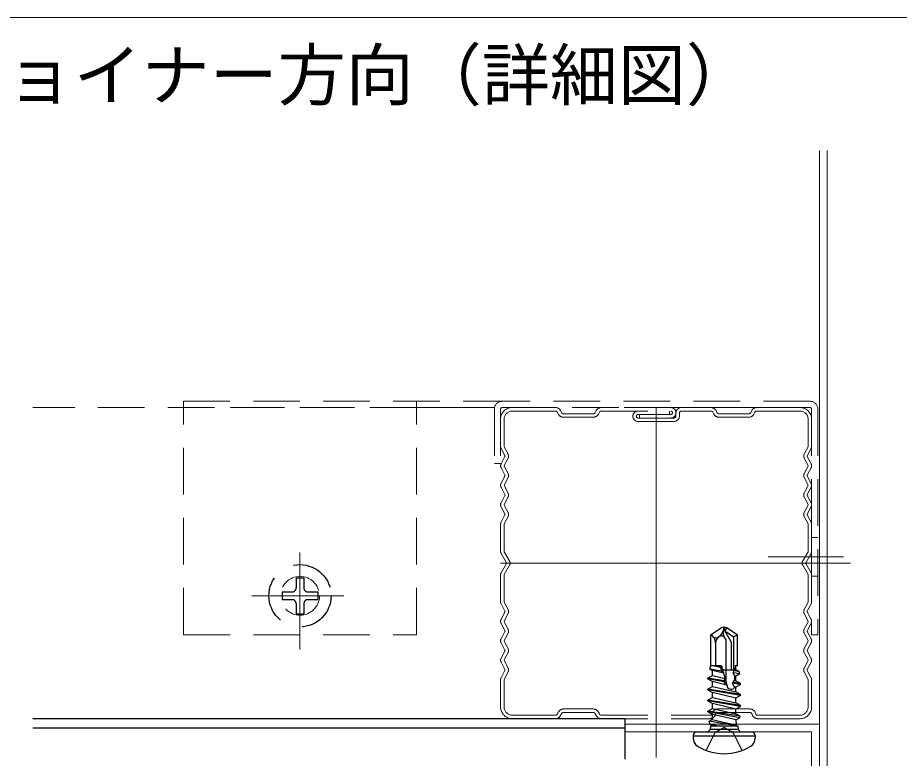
# Model space of a CAD drawing. Units: millimetres on the paper, with parts at other scales. Extents: x -195 to 195, y -140 to 138.
# Drawn here: x 106.31 to 128.99, y -79.79 to -60.75 of the extents above; entities that cross this region are included whole.
import ezdxf
from ezdxf.enums import TextEntityAlignment as Align

# ---------------------------------------------------------------- set-up
doc = ezdxf.new("R2010")
doc.units = ezdxf.units.MM
for name, pattern in [('CHAIN1', [8, 5, -1, 1, -1]), ('CHAIN2', [12, 9, -1, 1, -1]), ('DASHED1', [1.8, 1.2, -0.6])]:
    doc.linetypes.add(name, pattern=pattern)
for name, color, linetype, lineweight in [('3-0_中心線', 4, 'CHAIN1', 9), ('3-3_クロスジョイナー', 2, 'Continuous', 25), ('3-4_野縁', 4, 'DASHED1', 9), ('3-A_クリップ', 7, 'DASHED1', 18), ('3-B_補強金具・金具・その他', 3, 'Continuous', 18), ('3-C_ビス・アンカーボルト・強調図形', 2, 'Continuous', 25), ('4-6_文字・矢印', 7, 'Continuous', 18), ('F-3_クロスジョイナー', 3, 'Continuous', 18)]:
    doc.layers.add(name, color=color, linetype=linetype, lineweight=lineweight)
doc.styles.add('ＭＳ ゴシック', font='')
doc.styles.get('ＭＳ ゴシック').set_extended_font_data('MS Gothic')

msp = doc.modelspace()

# ---------------------------------------------------------------- linework, layer by layer
at = {"layer": '3-0_中心線', "linetype": 'CHAIN2'}
for p, q in [((122.733, -79.774), (122.733, -70.374)), ((127.733, -74.774), (117.733, -74.774))]:
    msp.add_line(p, q, dxfattribs=at)
at = {"layer": '3-0_中心線'}
for p, q in [((113.573, -74.501), (113.573, -76.998)), ((113.573, -76.607), (113.573, -74.606)), ((125.617, -74.614), (127.551, -74.614)), ((114.702, -75.614), (112.331, -75.614)), ((112.604, -75.614), (114.543, -75.614))]:
    msp.add_line(p, q, dxfattribs=at)
at = {"layer": '3-3_クロスジョイナー'}
for p, q in [((121.933, -78.774), (106.7, -78.774)), ((121.933, -79.814), (121.933, -78.774)), ((121.933, -79.014), (106.7, -79.014))]:
    msp.add_line(p, q, dxfattribs=at)
at = {"layer": '3-4_野縁'}
for p, q in [((118.577, -70.774), (106.7, -70.774)), ((120.144, -70.774), (119.027, -70.774)), ((120.144, -70.864), (119.027, -70.864)), ((119.033, -70.774), (119.591, -70.774)), ((120.194, -70.894), (120.218, -70.942)), ((120.274, -70.853), (120.298, -70.901)), ((121.115, -70.934), (120.352, -70.934)), ((121.193, -70.853), (121.169, -70.901)), ((121.273, -70.894), (121.249, -70.942)), ((123.109, -70.774), (121.323, -70.774)), ((121.323, -70.864), (123.109, -70.864)), ((122.269, -70.954), (123.109, -70.954)), ((122.304, -70.954), (122.304, -71.044)), ((123.074, -70.864), (123.074, -70.954)), ((123.244, -70.988), (123.244, -70.92)), ((123.334, -70.92), (123.334, -70.988)), ((123.39, -70.774), (124.144, -70.774)), ((124.15, -70.864), (123.39, -70.864)), ((124.194, -70.894), (124.218, -70.942)), ((124.274, -70.853), (124.298, -70.901)), ((124.352, -70.934), (125.115, -70.934)), ((125.193, -70.853), (125.169, -70.901)), ((125.273, -70.894), (125.249, -70.942)), ((125.323, -70.774), (126.433, -70.774)), ((125.323, -70.864), (126.433, -70.864)), ((118.733, -71.074), (118.733, -71.774)), ((118.733, -71.074), (118.733, -71.774)), ((118.823, -71.074), (118.823, -71.774)), ((121.115, -71.024), (120.352, -71.024)), ((122.268, -71.134), (123.188, -71.134)), ((123.188, -71.044), (122.269, -71.044)), ((124.352, -71.024), (125.115, -71.024)), ((126.643, -71.074), (126.643, -71.774)), ((126.733, -71.074), (126.733, -71.774)), ((126.733, -71.074), (126.733, -71.774)), ((118.845, -72.014), (118.745, -71.822)), ((118.845, -72.014), (118.745, -71.822)), ((118.925, -71.973), (118.825, -71.781)), ((126.542, -71.973), (126.642, -71.781)), ((126.622, -72.014), (126.721, -71.822)), ((126.622, -72.014), (126.721, -71.822)), ((118.845, -72.033), (118.745, -72.225)), ((118.845, -72.033), (118.745, -72.225)), ((118.925, -72.074), (118.825, -72.266)), ((126.542, -72.074), (126.642, -72.266)), ((126.622, -72.033), (126.721, -72.225)), ((126.622, -72.033), (126.721, -72.225)), ((118.845, -72.514), (118.745, -72.322)), ((118.845, -72.514), (118.745, -72.322)), ((118.925, -72.473), (118.825, -72.281)), ((126.542, -72.473), (126.642, -72.281)), ((126.622, -72.514), (126.721, -72.322)), ((126.622, -72.514), (126.721, -72.322)), ((118.845, -72.533), (118.745, -72.725)), ((118.845, -72.533), (118.745, -72.725)), ((118.925, -72.574), (118.825, -72.766)), ((126.542, -72.574), (126.642, -72.766)), ((126.622, -72.533), (126.721, -72.725)), ((126.622, -72.533), (126.721, -72.725)), ((118.925, -72.973), (118.825, -72.781)), ((126.542, -72.973), (126.642, -72.781)), ((118.845, -73.014), (118.745, -72.822)), ((118.845, -73.014), (118.745, -72.822)), ((126.622, -73.014), (126.721, -72.822)), ((126.622, -73.014), (126.721, -72.822)), ((118.845, -73.033), (118.745, -73.225)), ((118.845, -73.033), (118.745, -73.225)), ((118.925, -73.074), (118.825, -73.266)), ((126.542, -73.074), (126.642, -73.266)), ((126.622, -73.033), (126.721, -73.225)), ((126.622, -73.033), (126.721, -73.225)), ((118.845, -73.514), (118.745, -73.322)), ((118.845, -73.514), (118.745, -73.322)), ((118.925, -73.473), (118.825, -73.281)), ((126.542, -73.473), (126.642, -73.281)), ((126.622, -73.514), (126.721, -73.322)), ((126.622, -73.514), (126.721, -73.322)), ((118.845, -73.533), (118.745, -73.725)), ((118.845, -73.533), (118.745, -73.725)), ((118.925, -73.574), (118.825, -73.766)), ((118.925, -73.574), (118.825, -73.766)), ((126.542, -73.574), (126.642, -73.766)), ((126.622, -73.533), (126.721, -73.725)), ((126.622, -73.533), (126.721, -73.725)), ((118.733, -74.474), (118.733, -73.774)), ((118.823, -74.474), (118.823, -73.774)), ((126.643, -74.474), (126.643, -73.774)), ((126.733, -74.474), (126.733, -73.774)), ((118.748, -74.527), (118.885, -74.764)), ((118.825, -74.482), (118.963, -74.719)), ((126.641, -74.482), (126.504, -74.719)), ((126.719, -74.527), (126.582, -74.764)), ((118.748, -75.021), (118.885, -74.784)), ((118.825, -75.066), (118.963, -74.829)), ((126.599, -74.774), (126.493, -74.774)), ((126.641, -75.066), (126.504, -74.829)), ((126.719, -75.021), (126.582, -74.784)), ((118.733, -75.074), (118.733, -75.724)), ((118.733, -75.124), (118.733, -75.774)), ((118.823, -75.074), (118.823, -75.774)), ((126.643, -75.774), (126.643, -75.074)), ((126.733, -75.774), (126.733, -75.074)), ((118.745, -75.82), (118.845, -76.013)), ((118.824, -75.778), (118.925, -75.971)), ((118.824, -75.778), (118.925, -75.971)), ((126.642, -75.778), (126.542, -75.971)), ((126.722, -75.82), (126.622, -76.013)), ((118.845, -76.031), (118.745, -76.223)), ((118.925, -76.073), (118.825, -76.265)), ((126.542, -76.073), (126.642, -76.265)), ((126.622, -76.031), (126.721, -76.223)), ((118.845, -76.513), (118.745, -76.321)), ((118.925, -76.471), (118.825, -76.28)), ((126.542, -76.471), (126.642, -76.28)), ((126.622, -76.513), (126.721, -76.321)), ((118.845, -76.531), (118.745, -76.723)), ((118.925, -76.573), (118.825, -76.765)), ((126.542, -76.573), (126.642, -76.765)), ((126.622, -76.531), (126.721, -76.723)), ((118.845, -77.013), (118.745, -76.821)), ((118.925, -76.971), (118.825, -76.78)), ((126.542, -76.971), (126.642, -76.78)), ((126.622, -77.013), (126.721, -76.821)), ((118.845, -77.031), (118.745, -77.223)), ((118.925, -77.073), (118.825, -77.265)), ((126.542, -77.073), (126.642, -77.265)), ((126.622, -77.031), (126.721, -77.223)), ((118.845, -77.513), (118.745, -77.321)), ((118.925, -77.471), (118.825, -77.28)), ((126.542, -77.471), (126.642, -77.28)), ((126.622, -77.513), (126.721, -77.321)), ((118.845, -77.531), (118.745, -77.723)), ((126.622, -77.531), (126.721, -77.723)), ((118.733, -78.474), (118.733, -77.774)), ((118.823, -78.474), (118.823, -77.774)), ((118.925, -77.573), (118.825, -77.765)), ((126.542, -77.573), (126.642, -77.765)), ((126.643, -78.474), (126.643, -77.772)), ((126.733, -78.474), (126.733, -77.774)), ((118.733, -78.474), (118.733, -77.874)), ((126.733, -78.474), (126.733, -77.874)), ((120.144, -78.684), (119.024, -78.684)), ((120.194, -78.653), (120.218, -78.605)), ((120.274, -78.694), (120.298, -78.646)), ((121.115, -78.524), (120.352, -78.524)), ((121.115, -78.614), (120.352, -78.614)), ((121.169, -78.646), (121.193, -78.694)), ((121.249, -78.605), (121.273, -78.653)), ((121.323, -78.684), (124.121, -78.684)), ((124.264, -78.658), (124.262, -78.665)), ((124.322, -78.524), (125.144, -78.524)), ((124.322, -78.614), (125.144, -78.614)), ((125.202, -78.658), (125.204, -78.665)), ((125.345, -78.684), (126.433, -78.684)), ((118.733, -78.774), (106.7, -78.774)), ((120.144, -78.774), (119.024, -78.774)), ((121.323, -78.774), (124.121, -78.774)), ((125.345, -78.774), (126.433, -78.774)), ((126.437, -78.774), (125.871, -78.774))]:
    msp.add_line(p, q, dxfattribs=at)
for centre, radius, start, end in [((119.033, -71.074), 0.3, 90, 180), ((119.033, -71.074), 0.21, 90, 180), ((120.144, -70.92), 0.146, 27, 90), ((120.144, -70.92), 0.056, 27, 90), ((120.352, -70.874), 0.15, 207, 270), ((120.352, -70.874), 0.06, 207, 270), ((121.115, -70.874), 0.06, 270, 333), ((121.115, -70.874), 0.15, 270, 333), ((121.323, -70.92), 0.146, 90, 153), ((121.323, -70.92), 0.056, 90, 153), ((122.269, -70.999), 0.135, 90, 180), ((122.269, -70.999), 0.045, 90, 180), ((123.109, -70.909), 0.135, 0, 90), ((123.109, -70.909), 0.045, 0, 90), ((123.109, -70.909), 0.135, 270, 0), ((123.109, -70.909), 0.045, 270, 0), ((123.188, -70.988), 0.056, 270, 0), ((123.188, -70.988), 0.146, 270, 0), ((123.39, -70.92), 0.146, 90, 180), ((123.39, -70.92), 0.056, 90, 180), ((124.144, -70.92), 0.146, 27, 90), ((124.144, -70.92), 0.056, 27, 90), ((124.352, -70.874), 0.15, 207, 270), ((124.352, -70.874), 0.06, 207, 270), ((125.115, -70.874), 0.06, 270, 333), ((125.115, -70.874), 0.15, 270, 333), ((125.323, -70.92), 0.146, 90, 153), ((125.323, -70.92), 0.056, 90, 153), ((126.433, -71.074), 0.3, 0, 90), ((126.433, -71.074), 0.21, 0, 90), ((122.269, -70.999), 0.135, 180, 270), ((122.269, -70.999), 0.045, 180, 270), ((118.839, -71.774), 0.106, 180, 207.4785), ((118.839, -71.774), 0.106, 180, 207.4785), ((118.839, -71.774), 0.016, 180, 207.4785), ((126.627, -71.774), 0.016, 332.5215, 0), ((126.627, -71.774), 0.106, 332.5215, 0), ((126.627, -71.774), 0.106, 332.5215, 0), ((118.827, -72.024), 0.02, 332.5215, 27.4785), ((118.827, -72.024), 0.02, 332.5215, 27.4785), ((118.827, -72.024), 0.11, 332.5215, 27.4785), ((126.639, -72.024), 0.11, 152.5215, 207.4785), ((126.639, -72.024), 0.02, 152.5215, 207.4785), ((126.639, -72.024), 0.02, 152.5215, 207.4785), ((118.839, -72.274), 0.106, 152.5215, 207.4785), ((118.839, -72.274), 0.106, 152.5215, 207.4785), ((118.839, -72.274), 0.016, 152.5215, 207.4785), ((126.627, -72.274), 0.016, 332.5215, 27.4785), ((126.627, -72.274), 0.106, 332.5215, 27.4785), ((126.627, -72.274), 0.106, 332.5215, 27.4785), ((118.827, -72.524), 0.02, 332.5215, 27.4785), ((118.827, -72.524), 0.02, 332.5215, 27.4785), ((118.827, -72.524), 0.11, 332.5215, 27.4785), ((126.639, -72.524), 0.11, 152.5215, 207.4785), ((126.639, -72.524), 0.02, 152.5215, 207.4785), ((126.639, -72.524), 0.02, 152.5215, 207.4785), ((118.839, -72.774), 0.106, 152.5215, 207.4785), ((118.839, -72.774), 0.106, 152.5215, 207.4785), ((118.839, -72.774), 0.016, 152.5215, 207.4785), ((126.627, -72.774), 0.016, 332.5215, 27.4785), ((126.627, -72.774), 0.106, 332.5215, 27.4785), ((126.627, -72.774), 0.106, 332.5215, 27.4785), ((118.827, -73.024), 0.02, 332.5215, 27.4785), ((118.827, -73.024), 0.02, 332.5215, 27.4785), ((118.827, -73.024), 0.11, 332.5215, 27.4785), ((126.639, -73.024), 0.11, 152.5215, 207.4785), ((126.639, -73.024), 0.02, 152.5215, 207.4785), ((126.639, -73.024), 0.02, 152.5215, 207.4785), ((118.839, -73.274), 0.106, 152.5215, 207.4785), ((118.839, -73.274), 0.106, 152.5215, 207.4785), ((126.627, -73.274), 0.106, 332.5215, 27.4785), ((126.627, -73.274), 0.106, 332.5215, 27.4785), ((118.839, -73.274), 0.016, 152.5215, 207.4785), ((118.827, -73.524), 0.11, 332.5215, 27.4785), ((126.639, -73.524), 0.11, 152.5215, 207.4785), ((126.627, -73.274), 0.016, 332.5215, 27.4785), ((118.827, -73.524), 0.02, 332.5215, 27.4785), ((118.827, -73.524), 0.02, 332.5215, 27.4785), ((126.639, -73.524), 0.02, 152.5215, 207.4785), ((126.639, -73.524), 0.02, 152.5215, 207.4785), ((118.839, -73.774), 0.106, 152.5215, 180), ((118.839, -73.774), 0.106, 152.5215, 180), ((118.839, -73.774), 0.016, 152.5215, 180), ((126.627, -73.774), 0.016, 0, 27.4785), ((126.627, -73.774), 0.106, 0, 27.4785), ((126.627, -73.774), 0.106, 0, 27.4785), ((118.839, -74.474), 0.106, 180, 210.0521), ((118.839, -74.474), 0.016, 180, 210.0521), ((126.627, -74.474), 0.016, 329.948, 0), ((126.627, -74.474), 0.106, 329.948, 0), ((118.867, -74.774), 0.02, 329.9479, 30.0521), ((118.867, -74.774), 0.11, 329.9479, 30.0521), ((126.599, -74.774), 0.11, 149.9479, 210.0521), ((126.599, -74.774), 0.02, 149.9479, 210.0521), ((118.839, -75.074), 0.106, 149.9479, 180), ((118.839, -75.074), 0.016, 149.9479, 180), ((126.627, -75.074), 0.016, 0, 30.0521), ((126.627, -75.074), 0.106, 0, 30.0521), ((118.833, -75.774), 0.1, 180, 207.4785), ((118.833, -75.774), 0.1, 180, 207.4785), ((118.833, -75.774), 0.1, 180, 207.4785), ((118.833, -75.774), 0.1, 180, 207.4785), ((118.833, -75.774), 0.01, 180, 207.4785), ((118.833, -75.774), 0.01, 180, 207.4785), ((118.833, -75.774), 0.01, 180, 207.4785), ((118.833, -75.774), 0.01, 180, 207.4785), ((118.827, -76.022), 0.11, 332.5215, 27.4785), ((126.639, -76.022), 0.11, 152.5215, 207.4785), ((126.633, -75.774), 0.01, 332.5215, 0), ((126.633, -75.774), 0.1, 332.5215, 0), ((118.827, -76.022), 0.02, 332.5215, 27.4785), ((126.639, -76.022), 0.02, 152.5215, 207.4785), ((118.839, -76.272), 0.106, 152.5215, 207.4785), ((118.839, -76.272), 0.016, 152.5215, 207.4785), ((126.627, -76.272), 0.016, 332.5215, 27.4785), ((126.627, -76.272), 0.106, 332.5215, 27.4785), ((118.827, -76.522), 0.02, 332.5215, 27.4785), ((118.827, -76.522), 0.11, 332.5215, 27.4785), ((126.639, -76.522), 0.11, 152.5215, 207.4785), ((126.639, -76.522), 0.02, 152.5215, 207.4785), ((118.839, -76.772), 0.106, 152.5215, 207.4785), ((118.839, -76.772), 0.016, 152.5215, 207.4785), ((126.627, -76.772), 0.016, 332.5215, 27.4785), ((126.627, -76.772), 0.106, 332.5215, 27.4785), ((118.827, -77.022), 0.02, 332.5215, 27.4785), ((118.827, -77.022), 0.11, 332.5215, 27.4785), ((126.639, -77.022), 0.11, 152.5215, 207.4785), ((126.639, -77.022), 0.02, 152.5215, 207.4785), ((118.839, -77.272), 0.106, 152.5215, 207.4785), ((118.839, -77.272), 0.016, 152.5215, 207.4785), ((126.627, -77.272), 0.016, 332.5215, 27.4785), ((126.627, -77.272), 0.106, 332.5215, 27.4785), ((118.827, -77.522), 0.02, 332.5215, 27.4785), ((118.827, -77.522), 0.11, 332.5215, 27.4785), ((126.639, -77.522), 0.11, 152.5215, 207.4785), ((126.639, -77.522), 0.02, 152.5215, 207.4785), ((118.839, -77.772), 0.106, 152.5215, 180), ((118.839, -77.772), 0.016, 152.5215, 180), ((126.627, -77.772), 0.016, 359.207, 27.4785), ((126.627, -77.772), 0.106, 359.207, 27.4785), ((119.033, -78.474), 0.3, 180, 270), ((119.033, -78.474), 0.21, 180, 270), ((126.433, -78.474), 0.3, 270, 0), ((126.433, -78.474), 0.21, 270, 0), ((120.144, -78.628), 0.056, 270, 333), ((120.144, -78.628), 0.146, 270, 333), ((120.352, -78.674), 0.15, 90, 153), ((120.352, -78.674), 0.06, 90, 153), ((121.115, -78.674), 0.15, 27, 90), ((121.115, -78.674), 0.06, 27, 90), ((121.323, -78.628), 0.146, 207, 270), ((121.323, -78.628), 0.056, 207, 270), ((124.121, -78.628), 0.056, 270, 345), ((124.121, -78.628), 0.146, 270, 345), ((124.322, -78.674), 0.15, 90, 165), ((124.322, -78.674), 0.06, 90, 165), ((125.144, -78.674), 0.15, 15, 90), ((125.144, -78.674), 0.06, 15, 90), ((125.345, -78.628), 0.146, 195, 270), ((125.345, -78.628), 0.056, 195, 270)]:
    msp.add_arc(centre, radius, start, end, dxfattribs=at)
at = {"layer": '3-A_クリップ'}
for p, q in [((110.573, -70.614), (118.773, -70.614)), ((110.573, -76.614), (110.573, -70.614)), ((116.573, -76.614), (116.573, -70.614)), ((126.693, -70.614), (118.773, -70.614)), ((116.573, -70.774), (110.573, -70.774)), ((116.573, -70.774), (118.577, -70.774)), ((118.573, -70.814), (118.573, -72.214)), ((118.733, -70.814), (118.733, -72.214)), ((118.773, -70.774), (126.693, -70.774)), ((126.893, -70.814), (126.893, -76.614)), ((118.573, -72.214), (118.733, -72.214)), ((126.733, -74.114), (126.893, -74.114)), ((126.733, -75.114), (126.893, -75.114)), ((110.573, -76.614), (116.573, -76.614))]:
    msp.add_line(p, q, dxfattribs=at)
msp.add_lwpolyline([(126.733, -70.814), (126.733, -76.614), (126.893, -76.614)], dxfattribs=at)
msp.add_circle((113.573, -75.614), 0.5, dxfattribs=at)
for centre, radius, start, end in [((118.773, -70.814), 0.2, 90, 180), ((126.693, -70.814), 0.2, 0, 90), ((118.773, -70.814), 0.04, 90, 180), ((126.693, -70.814), 0.04, 0, 90)]:
    msp.add_arc(centre, radius, start, end, dxfattribs=at)
at = {"layer": '3-B_補強金具・金具・その他'}
for p, q in [((126.933, -82.314), (126.933, -64.165)), ((127.133, -82.314), (127.133, -64.165)), ((121.933, -78.914), (121.933, -79.114)), ((126.933, -78.914), (121.933, -78.914)), ((126.733, -79.114), (121.933, -79.114)), ((126.733, -79.114), (126.733, -82.114))]:
    msp.add_line(p, q, dxfattribs=at)
at = {"layer": '3-C_ビス・アンカーボルト・強調図形', "linetype": 'DASHED1'}
for p, q in [((113.473, -75.154), (113.473, -75.414)), ((113.473, -75.154), (113.673, -75.154)), ((113.673, -75.154), (113.673, -75.414)), ((113.113, -75.514), (113.113, -75.714)), ((113.113, -75.514), (113.373, -75.514)), ((113.773, -75.514), (114.033, -75.514)), ((114.033, -75.514), (114.033, -75.714)), ((113.113, -75.714), (113.373, -75.714)), ((113.773, -75.714), (114.033, -75.714)), ((113.473, -75.814), (113.473, -76.074)), ((113.673, -75.814), (113.673, -76.074)), ((113.473, -76.074), (113.673, -76.074))]:
    msp.add_line(p, q, dxfattribs=at)
at = {"layer": '3-C_ビス・アンカーボルト・強調図形'}
for p, q in [((124.464, -76.502), (124.483, -76.414)), ((124.501, -76.514), (124.483, -76.414)), ((124.483, -76.414), (124.556, -76.43)), ((124.556, -76.43), (124.501, -76.514)), ((124.556, -76.43), (124.823, -76.617)), ((124.143, -77.414), (124.143, -76.617)), ((124.193, -76.663), (124.143, -76.617)), ((124.663, -76.795), (124.501, -76.514)), ((124.501, -76.514), (124.723, -76.669)), ((124.723, -76.669), (124.823, -76.617)), ((124.823, -77.414), (124.823, -76.617)), ((124.263, -76.824), (124.263, -77.414)), ((124.342, -76.673), (124.356, -76.664)), ((124.493, -76.694), (124.523, -76.746)), ((124.523, -76.746), (124.523, -77.799)), ((124.663, -76.795), (124.663, -77.514)), ((124.723, -76.669), (124.723, -77.514)), ((124.118, -77.502), (124.143, -77.414)), ((124.414, -77.549), (124.118, -77.502)), ((124.118, -77.502), (124.183, -77.539)), ((124.419, -77.414), (124.143, -77.414)), ((124.183, -77.663), (124.183, -77.539)), ((124.471, -77.607), (124.183, -77.539)), ((124.39, -77.459), (124.196, -77.414)), ((124.323, -77.414), (124.426, -77.438)), ((124.39, -77.459), (124.426, -77.438)), ((124.39, -77.459), (124.414, -77.549)), ((124.471, -77.607), (124.414, -77.549)), ((124.419, -77.414), (124.57, -77.972)), ((124.446, -77.514), (124.761, -77.514)), ((124.72, -77.536), (124.716, -77.597)), ((124.72, -77.536), (124.761, -77.517)), ((124.868, -77.571), (124.72, -77.536)), ((124.767, -77.414), (124.761, -77.517)), ((124.761, -77.517), (124.783, -77.522)), ((124.823, -77.414), (124.767, -77.414)), ((124.783, -77.522), (124.783, -77.414)), ((124.868, -77.571), (124.783, -77.522)), ((124.063, -77.752), (124.063, -77.732)), ((124.488, -77.824), (124.063, -77.752)), ((124.063, -77.752), (124.183, -77.821)), ((124.183, -77.663), (124.507, -77.739)), ((124.483, -77.803), (124.507, -77.739)), ((124.883, -77.623), (124.716, -77.597)), ((124.752, -77.673), (124.716, -77.597)), ((124.752, -77.673), (124.746, -77.795)), ((124.783, -77.68), (124.752, -77.673)), ((124.883, -77.623), (124.783, -77.68)), ((124.783, -77.804), (124.783, -77.68)), ((124.883, -77.623), (124.868, -77.571)), ((124.063, -78.034), (124.063, -78.014)), ((124.183, -77.945), (124.183, -77.821)), ((124.553, -77.908), (124.183, -77.821)), ((124.183, -77.945), (124.783, -78.086)), ((124.483, -77.803), (124.488, -77.824)), ((124.553, -77.908), (124.488, -77.824)), ((124.703, -77.84), (124.702, -77.859)), ((124.903, -77.893), (124.702, -77.859)), ((124.737, -77.952), (124.702, -77.859)), ((124.703, -77.84), (124.746, -77.795)), ((124.903, -77.873), (124.703, -77.84)), ((124.737, -77.952), (124.734, -78.001)), ((124.783, -77.962), (124.737, -77.952)), ((124.746, -77.795), (124.783, -77.804)), ((124.903, -77.873), (124.783, -77.804)), ((124.903, -77.893), (124.783, -77.962)), ((124.783, -78.086), (124.783, -77.962)), ((124.903, -77.893), (124.903, -77.873)), ((124.903, -78.175), (124.063, -78.034)), ((124.063, -78.034), (124.183, -78.103)), ((124.183, -78.227), (124.183, -78.103)), ((124.783, -78.244), (124.183, -78.103)), ((124.183, -78.227), (124.783, -78.368)), ((124.903, -78.155), (124.783, -78.086)), ((124.903, -78.175), (124.783, -78.244)), ((124.783, -78.368), (124.783, -78.244)), ((124.903, -78.175), (124.903, -78.155)), ((124.063, -78.316), (124.063, -78.296)), ((124.903, -78.457), (124.063, -78.316)), ((124.063, -78.316), (124.183, -78.385)), ((124.783, -78.526), (124.183, -78.385)), ((124.183, -78.509), (124.183, -78.385)), ((124.903, -78.437), (124.783, -78.368)), ((124.903, -78.457), (124.783, -78.526)), ((124.903, -78.457), (124.903, -78.437)), ((124.063, -78.598), (124.063, -78.578)), ((124.885, -78.75), (124.063, -78.598)), ((124.063, -78.598), (124.183, -78.667)), ((124.175, -78.796), (124.183, -78.672)), ((124.183, -78.509), (124.783, -78.65)), ((124.793, -78.803), (124.183, -78.667)), ((124.183, -78.672), (124.183, -78.667)), ((124.783, -78.65), (124.783, -78.526)), ((124.894, -78.713), (124.783, -78.65)), ((124.12, -78.913), (124.102, -78.838)), ((124.292, -78.954), (124.12, -78.913)), ((124.12, -78.913), (124.165, -78.939)), ((124.175, -78.796), (124.802, -78.943)), ((124.885, -78.75), (124.793, -78.803)), ((124.802, -78.943), (124.793, -78.803)), ((124.885, -78.75), (124.894, -78.713)), ((123.783, -79.114), (125.183, -79.114)), ((124.023, -79.589), (124.254, -79.126)), ((124.063, -79.114), (124.127, -79.05)), ((124.129, -78.954), (124.127, -79.05)), ((124.84, -79.05), (124.127, -79.05)), ((124.164, -78.954), (124.165, -78.939)), ((124.226, -78.954), (124.165, -78.939)), ((124.483, -79.004), (124.254, -79.126)), ((124.483, -79.004), (124.712, -79.126)), ((124.943, -79.589), (124.712, -79.126)), ((124.903, -79.114), (124.84, -79.05)), ((123.683, -79.214), (125.283, -79.214)), ((123.683, -79.214), (123.683, -79.274)), ((125.283, -79.214), (125.283, -79.274))]:
    msp.add_line(p, q, dxfattribs=at)
for points in [[(124.143, -76.617), (124.411, -76.43), (124.483, -76.414)], [(124.483, -77.803), (124.063, -77.732), (124.183, -77.663)], [(124.903, -78.155), (124.063, -78.014), (124.183, -77.945)], [(124.903, -78.437), (124.063, -78.296), (124.183, -78.227)], [(124.894, -78.713), (124.063, -78.578), (124.183, -78.509)], [(124.786, -78.954), (124.102, -78.838), (124.175, -78.796)], [(124.129, -78.954), (124.837, -78.954), (124.84, -79.05)]]:
    msp.add_lwpolyline(points, dxfattribs=at)
at = {"layer": '3-C_ビス・アンカーボルト・強調図形', "linetype": 'DASHED1'}
msp.add_circle((113.573, -75.614), 0.8, dxfattribs=at)
for centre, start, end in [((113.373, -75.414), 270, 0), ((113.773, -75.414), 180, 270), ((113.373, -75.814), 0, 90), ((113.773, -75.814), 90, 180)]:
    msp.add_arc(centre, 0.1, start, end, dxfattribs=at)
at = {"layer": '3-C_ビス・アンカーボルト・強調図形'}
for centre, radius, start, end in [((124.201, -76.444), 0.269, 305, 347.5), ((124.41, -76.742), 0.0958, 30, 125), ((124.726, -76.56), 0.269, 167.5, 210), ((124.274, -76.576), 0.119, 227.1543, 305), ((124.044, -76.824), 0.22, 0, 47.1543), ((124.448, -76.824), 0.184, 125, 180), ((124.673, -77.864), 0.15, 226.4554, 293.9207), ((123.783, -79.214), 0.1, 90, 180), ((125.183, -79.214), 0.1, 0, 90), ((123.923, -79.274), 0.24, 180, 238.1092), ((125.043, -79.274), 0.24, 301.8908, 0), ((124.483, -78.374), 1.3, 238.1092, 301.8908)]:
    msp.add_arc(centre, radius, start, end, dxfattribs=at)
at = {"layer": 'F-3_クロスジョイナー'}
msp.add_line((2, -60.75), (191, -60.75), dxfattribs=at)
msp.add_line((2, -60.75), (191, -60.75), dxfattribs=at)

# ---------------------------------------------------------------- texts
at = {"layer": '4-6_文字・矢印', "style": 'ＭＳ ゴシック'}
msp.add_text('・メインジョイナー方向（詳細図）', height=1.283, dxfattribs=at).set_placement((97.25, -63.25), align=Align.BOTTOM_LEFT)

doc.saveas('drawing.dxf')
